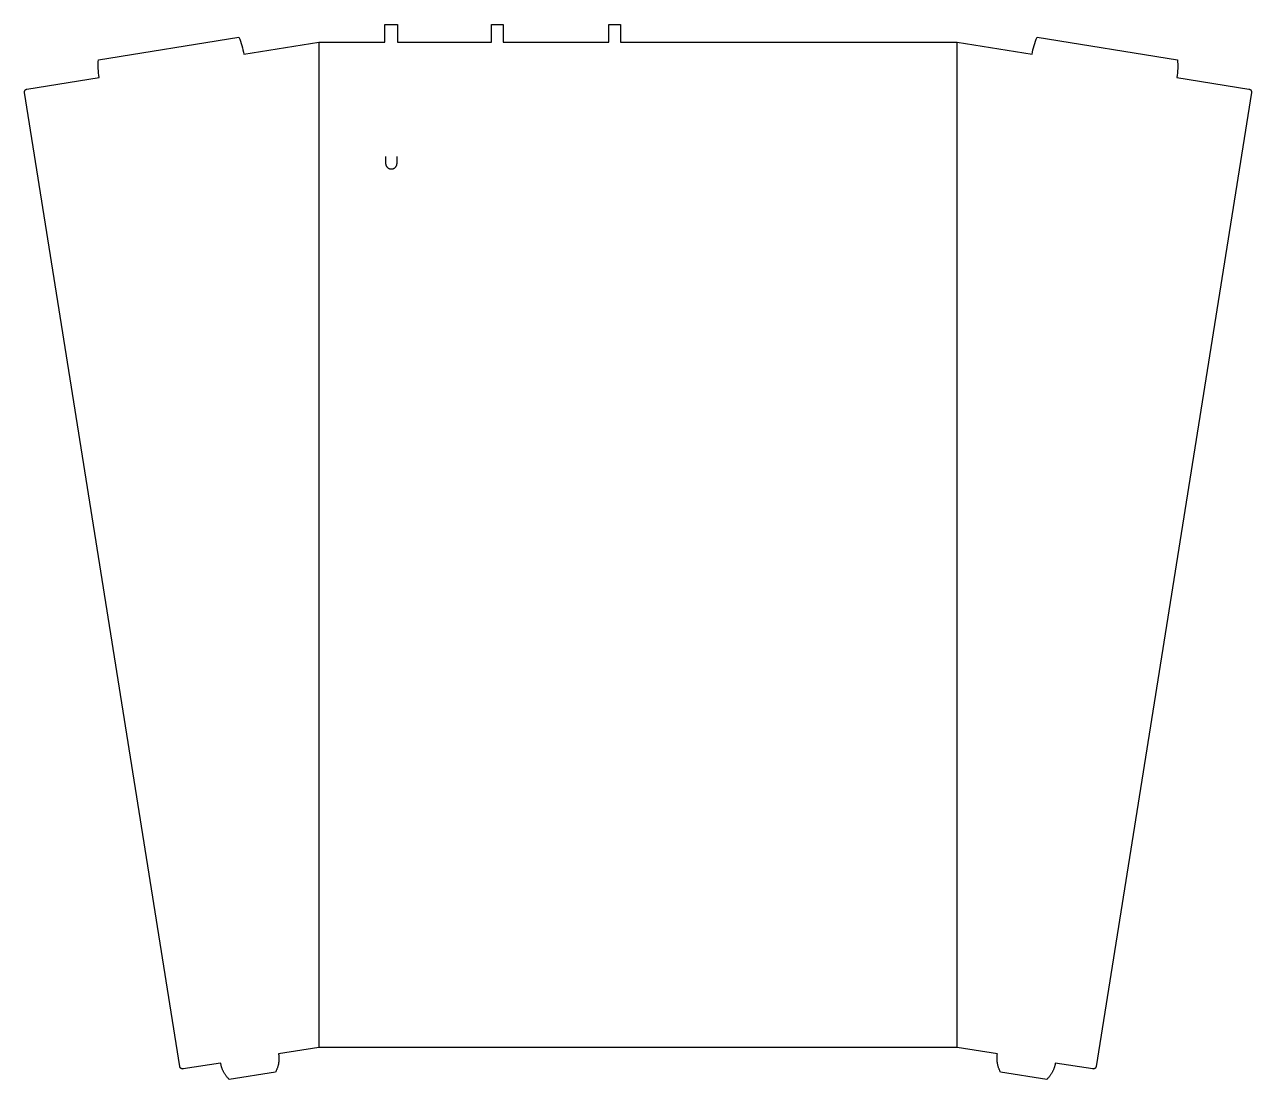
# Model space of a CAD drawing. Header units: millimetres. Extents: x -5 to 320, y -158 to 221.
# Drawn here: x 110.9 to 320.2, y -8 to 172 of the extents above; entities that cross this region are included whole.
import ezdxf

# ---------------------------------------------------------------- set-up
doc = ezdxf.new("R2010")
doc.units = ezdxf.units.MM
doc.header["$MEASUREMENT"] = 0
doc.layers.add('plot', color=12, linetype='Continuous', true_color=0xb80000)
doc.layers.add('scribble', color=251, linetype='Continuous', true_color=0x656565)

msp = doc.modelspace()

# ---------------------------------------------------------------- linework, layer by layer
at = {"layer": 'plot'}
for points in [[(172.39, 169), (172.39, 172), (174.55, 172), (174.55, 169)], [(190.55, 169), (190.55, 172), (192.55, 172), (192.55, 169)], [(210.55, 169), (210.55, 172), (212.55, 172), (212.55, 169)], [(161.12, -2.5), (154.24, -3.6), (154.25, -3.69), (154.27, -3.79), (154.28, -3.89), (154.29, -3.99), (154.29, -4.09), (154.3, -4.19), (154.3, -4.29), (154.3, -4.39), (154.3, -4.49), (154.3, -4.59), (154.29, -4.7), (154.28, -4.8), (154.27, -4.9), (154.26, -5), (154.25, -5.1), (154.23, -5.2), (154.22, -5.3), (154.2, -5.4), (154.18, -5.5), (154.15, -5.6), (154.13, -5.69), (154.1, -5.79), (154.07, -5.89), (154.04, -5.98), (154.01, -6.08), (153.97, -6.17), (153.93, -6.27), (153.89, -6.36), (153.85, -6.45), (153.81, -6.54), (153.77, -6.63), (153.72, -6.72), (145.82, -7.98), (145.75, -7.91), (145.68, -7.84), (145.62, -7.76), (145.55, -7.69), (145.48, -7.61), (145.42, -7.54), (145.36, -7.46), (145.3, -7.38), (145.24, -7.3), (145.18, -7.21), (145.12, -7.13), (145.07, -7.04), (145.01, -6.96), (144.96, -6.87), (144.91, -6.78), (144.87, -6.69), (144.82, -6.6), (144.78, -6.51), (144.73, -6.42), (144.69, -6.33), (144.65, -6.23), (144.62, -6.14), (144.58, -6.04), (144.55, -5.95), (144.52, -5.85), (144.49, -5.75), (144.47, -5.66), (144.44, -5.56), (144.42, -5.46), (144.4, -5.37), (144.38, -5.27), (144.36, -5.17), (137.98, -6.19), (137.97, -6.19), (137.96, -6.19), (137.94, -6.19), (137.93, -6.19), (137.92, -6.19), (137.91, -6.2), (137.9, -6.2), (137.89, -6.2), (137.87, -6.19), (137.86, -6.19), (137.85, -6.19), (137.84, -6.19), (137.83, -6.19), (137.81, -6.19), (137.8, -6.19), (137.79, -6.18), (137.78, -6.18), (137.77, -6.18), (137.75, -6.17), (137.74, -6.17), (137.73, -6.17), (137.72, -6.16), (137.71, -6.16), (137.69, -6.15), (137.68, -6.15), (137.67, -6.14), (137.66, -6.13), (137.65, -6.13), (137.64, -6.12), (137.63, -6.11), (137.62, -6.11), (137.6, -6.1), (137.59, -6.09), (137.58, -6.08), (137.57, -6.08), (137.56, -6.07), (137.56, -6.06), (137.55, -6.05), (137.54, -6.04), (137.53, -6.03), (137.52, -6.02), (137.51, -6.01), (137.5, -6), (137.5, -5.99), (137.49, -5.98), (137.48, -5.97), (137.47, -5.96), (137.47, -5.95), (137.46, -5.94), (137.46, -5.93), (137.45, -5.92), (137.45, -5.91), (137.44, -5.9), (137.44, -5.88), (137.43, -5.87), (137.43, -5.86), (137.42, -5.85), (137.42, -5.84), (137.42, -5.83), (137.41, -5.82), (137.41, -5.81), (137.41, -5.8), (137.41, -5.79), (137.4, -5.77), (110.91, 160.42), (110.91, 160.43), (110.91, 160.44), (110.91, 160.45), (110.9, 160.47), (110.9, 160.48), (110.9, 160.49), (110.9, 160.5), (110.9, 160.51), (110.9, 160.52), (110.9, 160.54), (110.91, 160.55), (110.91, 160.56), (110.91, 160.57), (110.91, 160.58), (110.91, 160.6), (110.92, 160.61), (110.92, 160.62), (110.92, 160.63), (110.92, 160.64), (110.93, 160.66), (110.93, 160.67), (110.94, 160.68), (110.94, 160.69), (110.95, 160.7), (110.95, 160.72), (110.96, 160.73), (110.96, 160.74), (110.97, 160.75), (110.98, 160.76), (110.98, 160.77), (110.99, 160.78), (111, 160.79), (111.01, 160.8), (111.01, 160.81), (111.02, 160.82), (111.03, 160.83), (111.04, 160.84), (111.05, 160.85), (111.06, 160.86), (111.07, 160.87), (111.08, 160.88), (111.09, 160.89), (111.1, 160.89), (111.11, 160.9), (111.12, 160.91), (111.13, 160.92), (111.14, 160.92), (111.15, 160.93), (111.16, 160.94), (111.17, 160.94), (111.18, 160.95), (111.19, 160.95), (111.2, 160.96), (111.21, 160.96), (111.22, 160.97), (111.24, 160.97), (111.25, 160.98), (111.26, 160.98), (111.27, 160.98), (111.28, 160.98), (111.29, 160.99), (111.3, 160.99), (111.31, 160.99), (111.32, 160.99), (123.63, 162.97), (123.58, 163.35), (123.54, 163.72), (123.5, 164.1), (123.48, 164.48), (123.47, 164.86), (123.48, 165.24), (123.49, 165.62), (123.52, 165.99), (147.48, 169.85), (147.62, 169.5), (147.75, 169.14), (147.88, 168.78), (147.99, 168.42), (148.09, 168.05), (148.17, 167.68), (148.25, 167.31), (148.32, 166.94), (161.12, 169)], [(258.72, 169), (269.99, 169), (282.79, 166.94), (282.86, 167.31), (282.93, 167.68), (283.02, 168.05), (283.12, 168.42), (283.23, 168.78), (283.35, 169.14), (283.48, 169.5), (283.63, 169.85), (307.59, 165.99), (307.61, 165.62), (307.63, 165.24), (307.63, 164.86), (307.62, 164.48), (307.6, 164.1), (307.57, 163.72), (307.53, 163.35), (307.47, 162.97), (319.78, 160.99), (319.79, 160.99), (319.8, 160.99), (319.82, 160.99), (319.83, 160.98), (319.84, 160.98), (319.85, 160.98), (319.86, 160.98), (319.87, 160.97), (319.88, 160.97), (319.89, 160.96), (319.9, 160.96), (319.92, 160.95), (319.93, 160.95), (319.94, 160.94), (319.95, 160.94), (319.96, 160.93), (319.97, 160.92), (319.98, 160.92), (319.99, 160.91), (320, 160.9), (320.01, 160.89), (320.02, 160.89), (320.03, 160.88), (320.04, 160.87), (320.05, 160.86), (320.06, 160.85), (320.07, 160.84), (320.08, 160.83), (320.08, 160.82), (320.09, 160.81), (320.1, 160.8), (320.11, 160.79), (320.12, 160.78), (320.12, 160.77), (320.13, 160.76), (320.14, 160.75), (320.14, 160.74), (320.15, 160.73), (320.15, 160.72), (320.16, 160.7), (320.16, 160.69), (320.17, 160.68), (320.17, 160.67), (320.18, 160.66), (320.18, 160.64), (320.19, 160.63), (320.19, 160.62), (320.19, 160.61), (320.19, 160.6), (320.2, 160.58), (320.2, 160.57), (320.2, 160.56), (320.2, 160.55), (320.2, 160.54), (320.2, 160.52), (320.2, 160.51), (320.2, 160.5), (320.2, 160.49), (320.2, 160.48), (320.2, 160.47), (320.2, 160.45), (320.2, 160.44), (320.2, 160.43), (320.2, 160.42), (293.7, -5.77), (293.7, -5.79), (293.7, -5.8), (293.7, -5.81), (293.69, -5.82), (293.69, -5.83), (293.69, -5.84), (293.68, -5.85), (293.68, -5.86), (293.68, -5.87), (293.67, -5.88), (293.67, -5.9), (293.66, -5.91), (293.66, -5.92), (293.65, -5.93), (293.64, -5.94), (293.64, -5.95), (293.63, -5.96), (293.62, -5.97), (293.62, -5.98), (293.61, -5.99), (293.6, -6), (293.59, -6.01), (293.59, -6.02), (293.58, -6.03), (293.57, -6.04), (293.56, -6.05), (293.55, -6.06), (293.54, -6.07), (293.53, -6.08), (293.52, -6.08), (293.51, -6.09), (293.5, -6.1), (293.49, -6.11), (293.48, -6.11), (293.47, -6.12), (293.46, -6.13), (293.45, -6.13), (293.44, -6.14), (293.42, -6.15), (293.41, -6.15), (293.4, -6.16), (293.39, -6.16), (293.38, -6.17), (293.36, -6.17), (293.35, -6.17), (293.34, -6.18), (293.33, -6.18), (293.32, -6.18), (293.3, -6.19), (293.29, -6.19), (293.28, -6.19), (293.27, -6.19), (293.26, -6.19), (293.24, -6.19), (293.23, -6.19), (293.22, -6.2), (293.21, -6.2), (293.2, -6.2), (293.19, -6.19), (293.17, -6.19), (293.16, -6.19), (293.15, -6.19), (293.14, -6.19), (293.13, -6.19), (286.74, -5.17), (286.73, -5.27), (286.71, -5.37), (286.69, -5.46), (286.67, -5.56), (286.64, -5.66), (286.61, -5.75), (286.59, -5.85), (286.56, -5.95), (286.52, -6.04), (286.49, -6.14), (286.45, -6.23), (286.41, -6.33), (286.37, -6.42), (286.33, -6.51), (286.29, -6.6), (286.24, -6.69), (286.19, -6.78), (286.14, -6.87), (286.09, -6.96), (286.04, -7.04), (285.98, -7.13), (285.93, -7.21), (285.87, -7.3), (285.81, -7.38), (285.75, -7.46), (285.69, -7.54), (285.62, -7.61), (285.56, -7.69), (285.49, -7.76), (285.42, -7.84), (285.35, -7.91), (285.28, -7.98), (277.38, -6.72), (277.34, -6.63), (277.29, -6.54), (277.25, -6.45), (277.21, -6.36), (277.17, -6.27), (277.14, -6.17), (277.1, -6.08), (277.07, -5.98), (277.04, -5.89), (277.01, -5.79), (276.98, -5.69), (276.95, -5.6), (276.93, -5.5), (276.91, -5.4), (276.89, -5.3), (276.87, -5.2), (276.86, -5.1), (276.84, -5), (276.83, -4.9), (276.82, -4.8), (276.82, -4.7), (276.81, -4.59), (276.81, -4.49), (276.81, -4.39), (276.81, -4.29), (276.81, -4.19), (276.81, -4.09), (276.82, -3.99), (276.83, -3.89), (276.84, -3.79), (276.85, -3.69), (276.87, -3.6), (269.99, -2.5), (161.12, -2.5)], [(161.12, 169), (172.39, 169)], [(174.55, 169), (190.55, 169)], [(192.55, 169), (210.55, 169)], [(212.55, 169), (218.55, 169)], [(218.55, 169), (220.55, 169)], [(220.55, 169), (238.55, 169)], [(238.55, 169), (240.55, 169)], [(240.55, 169), (256.55, 169)], [(256.55, 169), (258.72, 169)]]:
    msp.add_lwpolyline(points, dxfattribs=at)
at = {"layer": 'scribble'}
for points in [[(161.12, 169), (161.12, -2.5)], [(269.99, -2.5), (269.99, 169)], [(172.5, 149.46), (172.5, 148.33)], [(174.45, 148.33), (174.45, 149.46)], [(172.5, 148.33), (172.5, 148.3), (172.5, 148.27), (172.5, 148.23), (172.5, 148.2), (172.51, 148.17), (172.52, 148.13), (172.52, 148.1), (172.53, 148.07), (172.54, 148.03), (172.55, 148), (172.56, 147.97), (172.58, 147.94), (172.59, 147.91), (172.61, 147.88), (172.62, 147.85), (172.64, 147.82), (172.66, 147.79), (172.68, 147.76), (172.7, 147.74), (172.72, 147.71), (172.74, 147.69), (172.76, 147.66), (172.79, 147.64), (172.81, 147.61), (172.84, 147.59), (172.86, 147.57), (172.89, 147.55), (172.92, 147.53), (172.95, 147.51), (172.97, 147.49), (173, 147.48), (173.03, 147.46), (173.06, 147.45), (173.09, 147.43), (173.13, 147.42), (173.16, 147.41), (173.19, 147.4), (173.22, 147.39), (173.25, 147.38), (173.29, 147.37), (173.32, 147.37), (173.35, 147.36), (173.39, 147.36), (173.42, 147.36), (173.45, 147.36), (173.49, 147.36), (173.52, 147.36), (173.56, 147.36), (173.59, 147.36), (173.62, 147.37), (173.66, 147.37), (173.69, 147.38), (173.72, 147.39), (173.75, 147.4), (173.79, 147.41), (173.82, 147.42), (173.85, 147.43), (173.88, 147.45), (173.91, 147.46), (173.94, 147.48), (173.97, 147.49), (174, 147.51), (174.03, 147.53), (174.05, 147.55), (174.08, 147.57), (174.11, 147.59), (174.13, 147.61), (174.16, 147.64), (174.18, 147.66), (174.2, 147.69), (174.22, 147.71), (174.25, 147.74), (174.27, 147.76), (174.28, 147.79), (174.3, 147.82), (174.32, 147.85), (174.34, 147.88), (174.35, 147.91), (174.37, 147.94), (174.38, 147.97), (174.39, 148), (174.4, 148.03), (174.41, 148.07), (174.42, 148.1), (174.43, 148.13), (174.43, 148.17), (174.44, 148.2), (174.44, 148.23), (174.45, 148.27), (174.45, 148.3), (174.45, 148.33)]]:
    msp.add_lwpolyline(points, dxfattribs=at)

doc.saveas('drawing.dxf')
